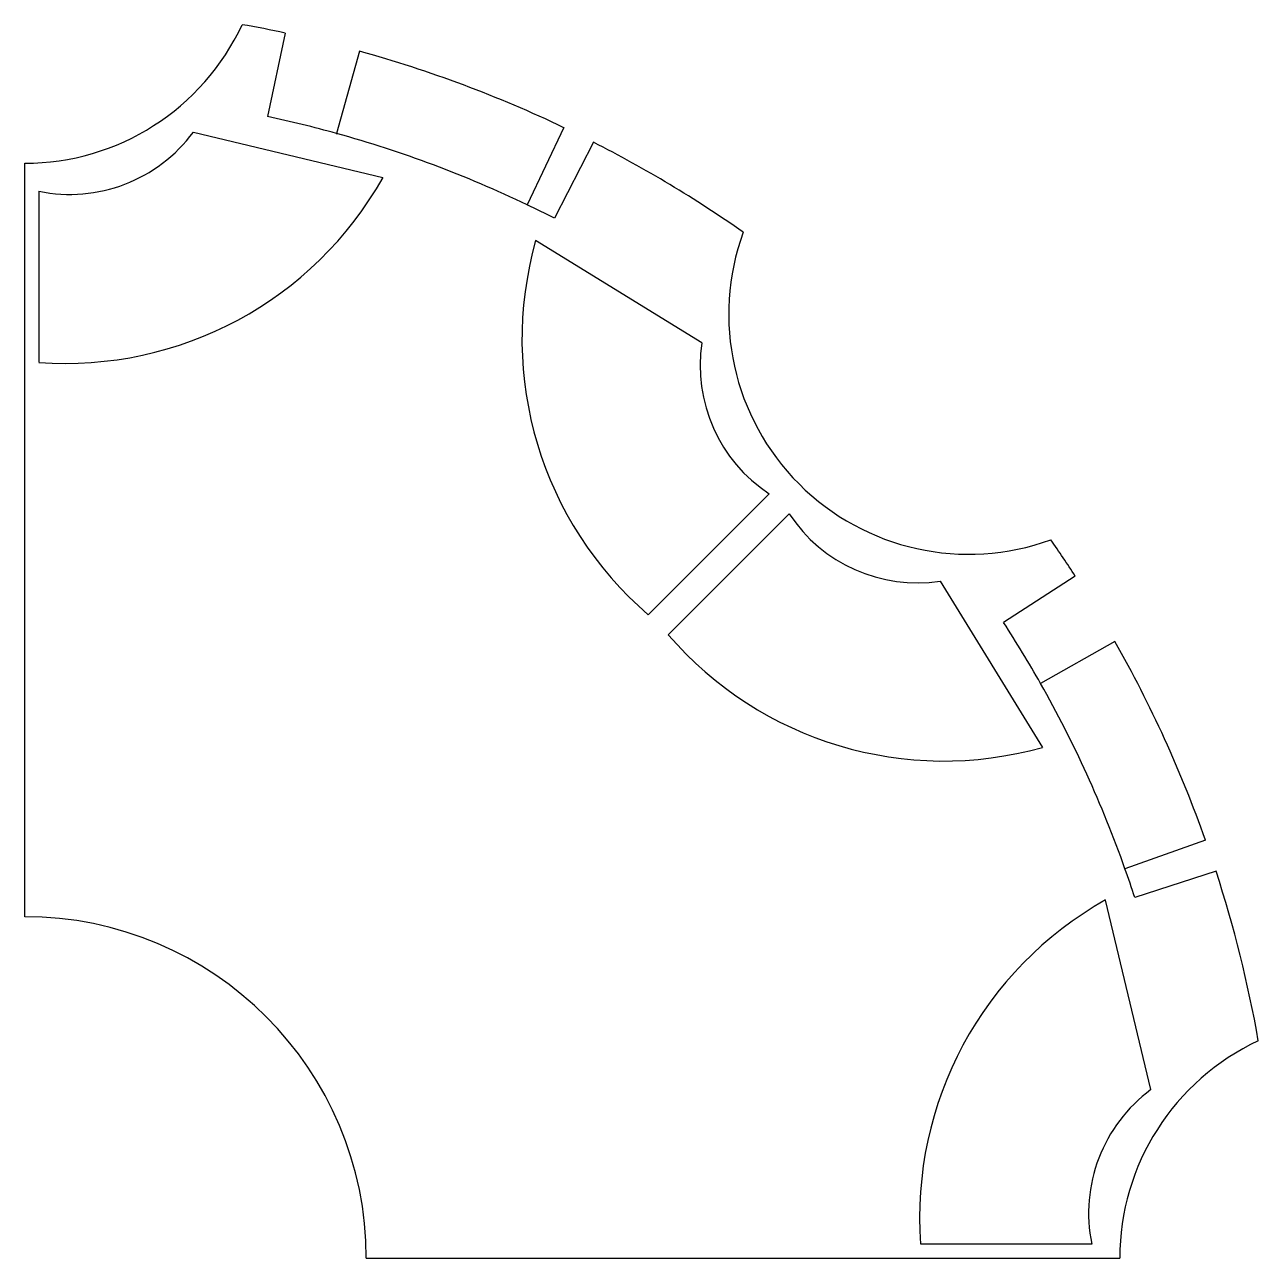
# Model space of a CAD drawing. Extents: x 0 to 21.7, y 0 to 21.7.
import ezdxf

# ---------------------------------------------------------------- set-up
doc = ezdxf.new("R2010")
doc.units = 0
doc.layers.add('default', color=7, linetype='CONTINUOUS')

msp = doc.modelspace()

# ---------------------------------------------------------------- linework, layer by layer
at = {"layer": 'default'}
for p, q in [((4.574, 21.519), (4.262, 20.052)), ((5.879, 21.2), (5.478, 19.754)), ((2.963, 19.779), (6.293, 18.984)), ((5.478, 19.754), (5.476, 19.745)), ((9.471, 19.857), (8.825, 18.503)), ((9.988, 19.602), (9.307, 18.266)), ((0, 6), (0, 19.232)), ((0.25, 18.739), (0.25, 15.736)), ((8.825, 18.503), (8.821, 18.494)), ((11.891, 16.081), (8.974, 17.874)), ((13.074, 13.427), (10.95, 11.304)), ((13.427, 13.074), (11.304, 10.95)), ((18.451, 11.982), (17.193, 11.165)), ((16.081, 11.891), (17.874, 8.974)), ((19.148, 10.833), (17.842, 10.095)), ((17.842, 10.095), (17.834, 10.09)), ((20.738, 7.344), (19.324, 6.843)), ((19.324, 6.843), (19.315, 6.84)), ((20.923, 6.798), (19.497, 6.335)), ((19.779, 2.963), (18.984, 6.293)), ((18.739, 0.25), (15.736, 0.25)), ((6, 0), (19.232, 0))]:
    msp.add_line(p, q, dxfattribs=at)
for centre, radius, start, end in [((0, 23.447), 4.215, 270, 335), ((0, 0), 22, 77.9999, 79.9999), ((0, 0), 22, 64.5, 74.5), ((0, 0), 20.5, 74.5, 78), ((0.79, 21.389), 2.704, 258.4837, 323.4837), ((0, 0), 20.5, 64.5, 74.5), ((0, 0), 22, 55, 63), ((0.722, 22.103), 6.385, 265.756, 330.756), ((0, 0), 20.5, 63, 64.5), ((16.58, 16.58), 4.215, 160, 290), ((15.119, 16.14), 6.385, 164.244, 229.244), ((14.566, 15.682), 2.704, 171.5163, 236.5163), ((15.682, 14.566), 2.704, 213.4837, 278.4837), ((0, 0), 22, 33, 35), ((0, 0), 20.5, 29.5, 33), ((16.14, 15.119), 6.385, 220.756, 285.756), ((0, 0), 22, 19.5, 29.5), ((0, 0), 20.5, 19.5, 29.5), ((0, 0), 20.5, 18, 19.5), ((0, 0), 22, 10, 18), ((22.103, 0.722), 6.385, 119.244, 184.244), ((0, 0), 6, 0, 90), ((23.447, 0), 4.215, 115, 180), ((21.389, 0.79), 2.704, 126.5163, 191.5163)]:
    msp.add_arc(centre, radius, start, end, dxfattribs=at)

doc.saveas('drawing.dxf')
